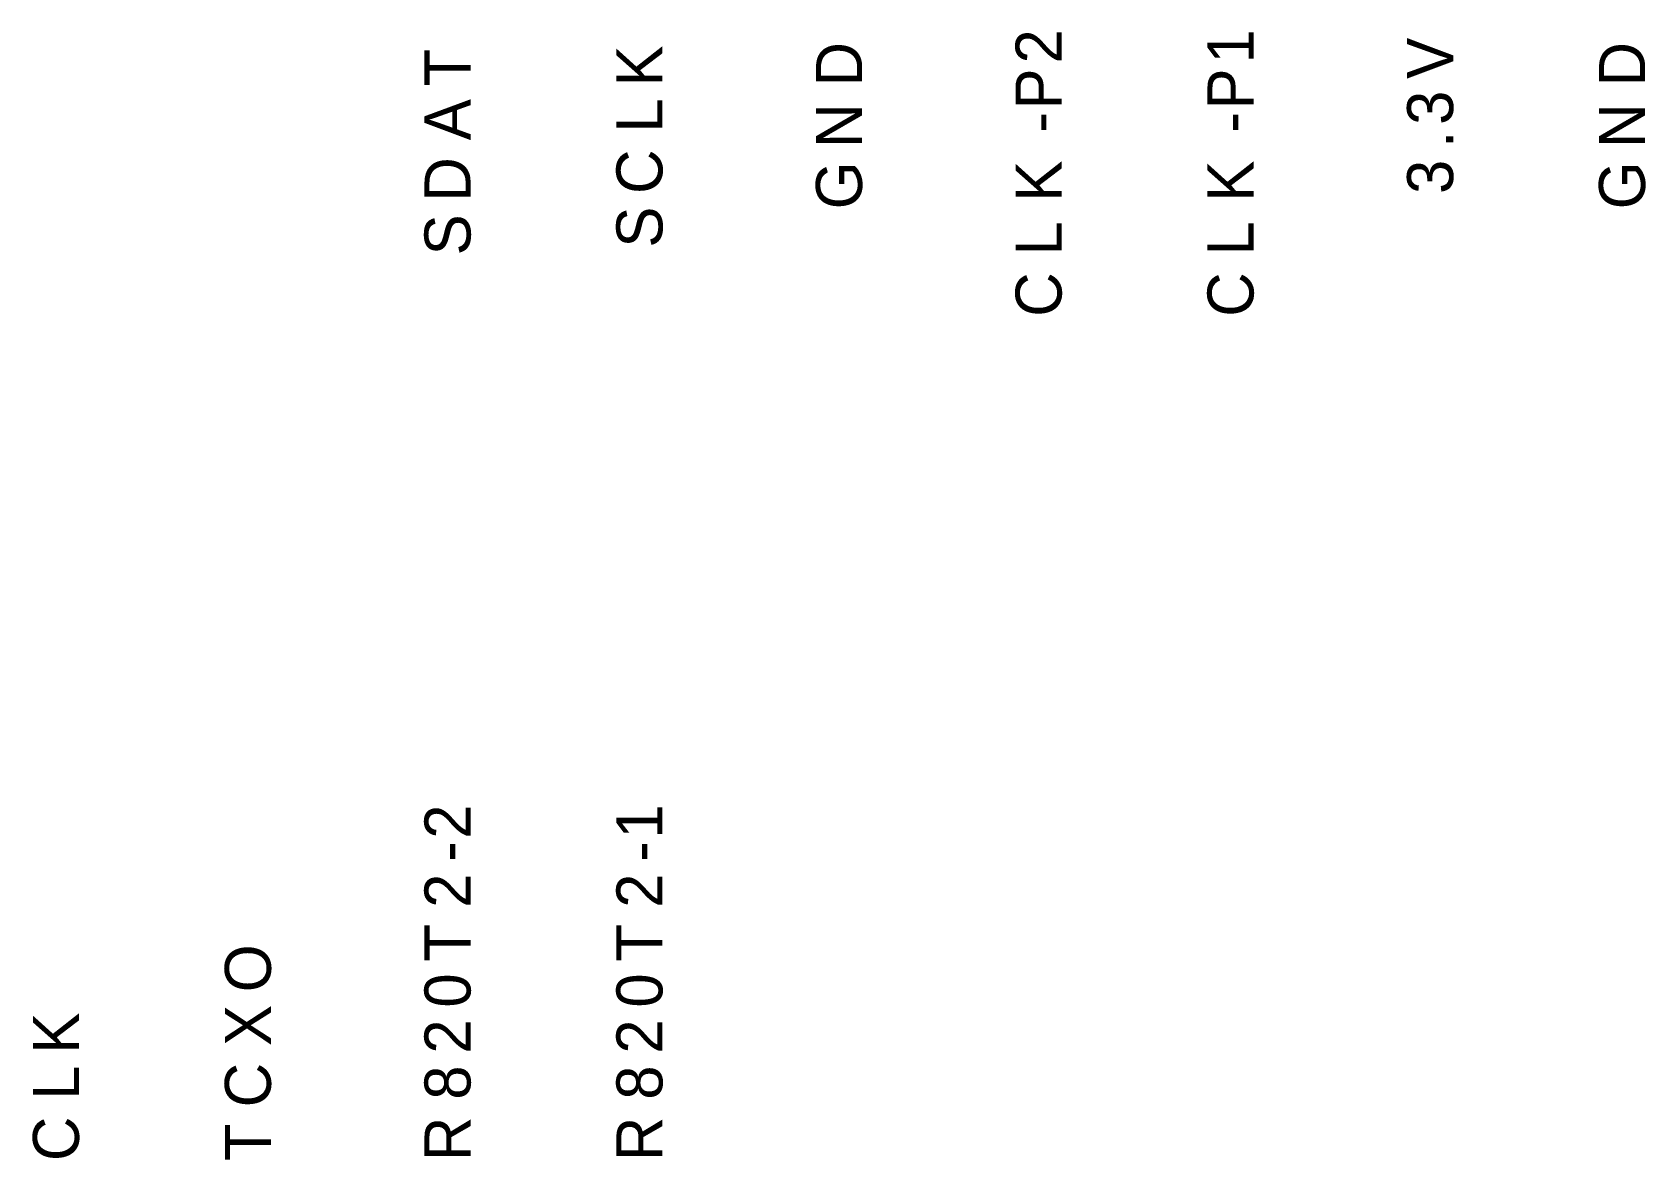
# Model space of a CAD drawing. Header units: inches. Extents: x 0 to 569, y 0 to 432.
# Drawn here: x 78.37 to 120.07, y 42.5 to 71.65 of the extents above; entities that cross this region are included whole.
import ezdxf

# ---------------------------------------------------------------- set-up
doc = ezdxf.new("R2010")
doc.units = ezdxf.units.IN
doc.layers.add('Sheet', color=255, linetype='Continuous')

msp = doc.modelspace()

# ---------------------------------------------------------------- texts
at = {"layer": 'Sheet'}
for s, p in [('D', (99.814, 70.247)), ('2', (104.973, 70.842)), ('1', (109.934, 70.842)), ('V', (115.094, 70.445)), ('D', (120.055, 70.247)), ('T', (89.694, 70.247)), ('K', (94.655, 70.247)), ('P', (104.973, 69.652)), ('P', (109.934, 69.652)), ('3', (115.094, 69.255)), ('A', (89.694, 68.858)), ('L', (94.655, 69.056)), ('N', (99.814, 68.659)), ('N', (120.055, 68.659)), ('-', (104.973, 69.056)), ('-', (109.934, 69.056)), ('.', (115.094, 68.659)), ('C', (94.655, 67.469)), ('D', (89.694, 67.27)), ('G', (99.814, 67.072)), ('K', (104.973, 67.27)), ('K', (109.934, 67.27)), ('3', (115.094, 67.469)), ('G', (120.055, 67.072)), ('S', (89.694, 65.881)), ('S', (94.655, 66.08)), ('L', (104.973, 65.881)), ('L', (109.934, 65.881)), ('C', (104.973, 64.294)), ('C', (109.934, 64.294)), ('2', (89.694, 50.8)), ('1', (94.655, 50.8)), ('-', (89.694, 50.205)), ('-', (94.655, 50.205)), ('2', (89.694, 49.014)), ('2', (94.655, 49.014)), ('T', (89.694, 47.625)), ('T', (94.655, 47.625)), ('O', (84.534, 46.831)), ('0', (89.694, 46.434)), ('0', (94.655, 46.434)), ('X', (84.534, 45.442)), ('K', (79.573, 45.244)), ('2', (89.694, 45.244)), ('2', (94.655, 45.244)), ('L', (79.573, 44.053)), ('C', (84.534, 43.855)), ('8', (89.694, 44.053)), ('8', (94.655, 44.053)), ('C', (79.573, 42.466)), ('T', (84.534, 42.466)), ('R', (89.694, 42.466)), ('R', (94.655, 42.466))]:
    msp.add_text(s, height=1.191, rotation=90, dxfattribs=at).set_placement(p)

doc.saveas('drawing.dxf')
